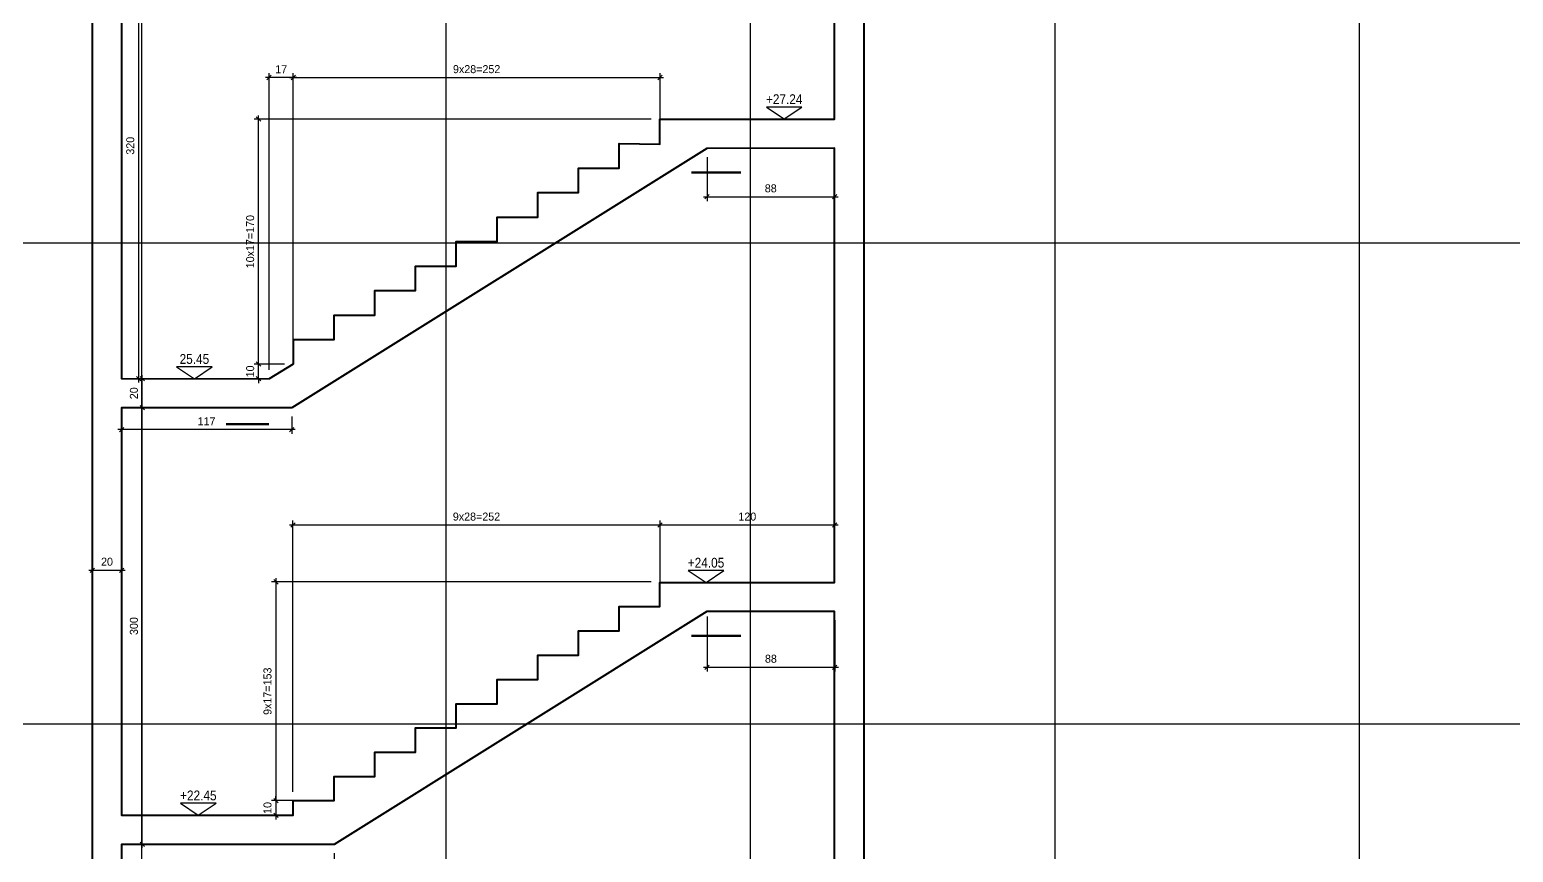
# Model space of a CAD drawing. Header units: inches. Extents: x -5298 to 11252, y 8210 to 22495.
# Drawn here: x 7465 to 8485, y 16705 to 17270 of the extents above; entities that cross this region are included whole.
import ezdxf
from ezdxf.enums import TextEntityAlignment as Align

# ---------------------------------------------------------------- set-up
doc = ezdxf.new("R2010")
doc.units = ezdxf.units.IN
doc.header["$LTSCALE"] = 11
doc.header["$MEASUREMENT"] = 0
doc.layers.get('Defpoints').update_dxf_attribs({"color": 40})
for name, color, linetype in [('BEAM', 3, 'Continuous'), ('dim', 3, 'Continuous'), ('dim-50-v', 2, 'Continuous'), ('otm-text', 1, 'Continuous'), ('P-lines', 3, 'Continuous')]:
    doc.layers.add(name, color=color, linetype=linetype)
doc.layers.add('W', color=1, linetype='Continuous', lineweight=50)
doc.layers.add('W-Conc', color=3, linetype='Continuous', lineweight=40)
doc.styles.add('danmm', font='danmm.shx', dxfattribs={"width": 0.9})
doc.styles.add('HEBTXT', font='hebtxt-weld.shx')
doc.styles.add('ROMANS', font='romans')
doc.dimstyles.new('25', dxfattribs={"dimtxt": 5.5, "dimasz": 3, "dimexe": 3, "dimexo": 6, "dimgap": 3, "dimtad": 1, "dimdec": 0, "dimrnd": 0.5, "dimtxsty": 'HEBTXT', "dimblk1": 'OBLIQUE', "dimblk2": 'OBLIQUE', "dimsah": 1, "dimcen": 1, "dimdle": 2.5, "dimclre": 9, "dimclrt": 3, "dimazin": 3, "dimtfac": 1, "dimtdec": 0, "dimtix": 1, "dimtmove": 2, "dimatfit": 3, "dimldrblk": 'OBLIQUE'})

# ---------------------------------------------------------------- blocks, each defined once
blk = doc.blocks.new('MF1')
blk.add_lwpolyline([(30, 20), (0, 0), (-30, 20)], close=True)
at = {"style": 'ROMANS'}
blk.add_attdef('0', text='', height=6, dxfattribs=at).set_placement((0, 25), align=Align.CENTER)
blk = doc.blocks.new('_OBLIQUE')
at = {"color": 0, "linetype": 'ByBlock'}
blk.add_line((-0.5, -0.5), (0.5, 0.5), dxfattribs=at)
blk = doc.blocks.new('*D1010')
at = {"layer": 'Defpoints', "color": 0, "ltscale": 5, "transparency": 16777216}
for p in [(7541.3, 17010.7, -0.3), (7542.5, 17010.7), (7541.3, 16710.6, -0.3)]:
    blk.add_point(p, dxfattribs=at)
at = {"layer": 'dim-50-v', "color": 0, "lineweight": -2, "ltscale": 5, "transparency": 16777216}
blk.add_line((7542.5, 16708.1), (7542.5, 17013.2), dxfattribs=at)
at = {"layer": 'dim-50-v', "color": 9, "lineweight": -2, "ltscale": 5, "transparency": 16777216}
for p, q in [((7547.3, 17010.7), (7545.5, 17010.7)), ((7547.3, 16710.6), (7545.5, 16710.6))]:
    blk.add_line(p, q, dxfattribs=at)
at = {"layer": 'dim-50-v', "color": 0, "lineweight": -2, "ltscale": 5, "transparency": 16777216, "xscale": 3, "yscale": 3, "zscale": 3}
for p, rotation in [((7542.5, 17010.7), 90), ((7542.5, 16710.6), 270)]:
    blk.add_blockref('_OBLIQUE', p, dxfattribs=dict(at, rotation=rotation))
at = {"layer": 'dim-50-v', "color": 3, "ltscale": 5, "transparency": 16777216, "insert": (7536.8, 16860.6), "char_height": 5.5, "attachment_point": 5, "rotation": 90, "style": 'HEBTXT'}
blk.add_mtext('\\A1;300', dxfattribs=at)
blk = doc.blocks.new('*D1011')
at = {"layer": 'Defpoints', "color": 0, "ltscale": 5, "transparency": 16777216}
for p in [(7540.1, 17350.7), (7543.9, 17350.7, -0.3), (7605.8, 17030.6, -0.3)]:
    blk.add_point(p, dxfattribs=at)
at = {"layer": 'dim-50-v', "color": 0, "lineweight": -2, "ltscale": 5, "transparency": 16777216}
blk.add_line((7540.1, 17028.1), (7540.1, 17353.2), dxfattribs=at)
at = {"layer": 'dim-50-v', "color": 9, "lineweight": -2, "ltscale": 5, "transparency": 16777216}
for p, q in [((7537.9, 17350.7), (7537.1, 17350.7)), ((7599.8, 17030.6), (7537.1, 17030.6))]:
    blk.add_line(p, q, dxfattribs=at)
at = {"layer": 'dim-50-v', "color": 0, "lineweight": -2, "ltscale": 5, "transparency": 16777216, "xscale": 3, "yscale": 3, "zscale": 3}
for p, rotation in [((7540.1, 17350.7), 90), ((7540.1, 17030.6), 270)]:
    blk.add_blockref('_OBLIQUE', p, dxfattribs=dict(at, rotation=rotation))
at = {"layer": 'dim-50-v', "color": 3, "ltscale": 5, "transparency": 16777216, "insert": (7534.3, 17190.7), "char_height": 5.5, "attachment_point": 5, "rotation": 90, "style": 'HEBTXT'}
blk.add_mtext('\\A1;320', dxfattribs=at)
blk = doc.blocks.new('*D965')
at = {"layer": 'Defpoints', "color": 0, "ltscale": 5, "transparency": 16777216}
for p in [(7528.3, 16899), (7508.3, 16892.5, -0.3), (7528.3, 16889.1, -0.3)]:
    blk.add_point(p, dxfattribs=at)
at = {"layer": 'dim-50-v', "color": 0, "lineweight": -2, "ltscale": 5, "transparency": 16777216}
blk.add_line((7505.8, 16899), (7530.8, 16899), dxfattribs=at)
at = {"layer": 'dim-50-v', "color": 9, "lineweight": -2, "ltscale": 5, "transparency": 16777216}
for p, q in [((7508.3, 16898.5), (7508.3, 16902)), ((7528.3, 16895.1), (7528.3, 16902))]:
    blk.add_line(p, q, dxfattribs=at)
at = {"layer": 'dim-50-v', "color": 0, "lineweight": -2, "ltscale": 5, "transparency": 16777216, "xscale": 3, "yscale": 3, "zscale": 3, "rotation": 180}
blk.add_blockref('_OBLIQUE', (7508.3, 16899), dxfattribs=at)
at = {"layer": 'dim-50-v', "color": 0, "lineweight": -2, "ltscale": 5, "transparency": 16777216, "xscale": 3, "yscale": 3, "zscale": 3}
blk.add_blockref('_OBLIQUE', (7528.3, 16899), dxfattribs=at)
at = {"layer": 'dim-50-v', "color": 3, "ltscale": 5, "transparency": 16777216, "insert": (7518.3, 16904.8), "char_height": 5.5, "attachment_point": 5, "style": 'HEBTXT'}
blk.add_mtext('\\A1;20', dxfattribs=at)
blk = doc.blocks.new('*D966')
at = {"layer": 'Defpoints', "color": 0, "ltscale": 5, "transparency": 16777216}
for p in [(7898.3, 16930.1), (7898.3, 16874.4, -0.3), (7646.1, 16740.6, -0.3)]:
    blk.add_point(p, dxfattribs=at)
at = {"layer": 'dim-50-v', "color": 0, "lineweight": -2, "ltscale": 5, "transparency": 16777216}
blk.add_line((7643.6, 16930.1), (7900.8, 16930.1), dxfattribs=at)
at = {"layer": 'dim-50-v', "color": 9, "lineweight": -2, "ltscale": 5, "transparency": 16777216}
for p, q in [((7646.1, 16746.6), (7646.1, 16933.1)), ((7898.3, 16880.4), (7898.3, 16933.1))]:
    blk.add_line(p, q, dxfattribs=at)
at = {"layer": 'dim-50-v', "color": 0, "lineweight": -2, "ltscale": 5, "transparency": 16777216, "xscale": 3, "yscale": 3, "zscale": 3, "rotation": 180}
blk.add_blockref('_OBLIQUE', (7646.1, 16930.1), dxfattribs=at)
at = {"layer": 'dim-50-v', "color": 0, "lineweight": -2, "ltscale": 5, "transparency": 16777216, "xscale": 3, "yscale": 3, "zscale": 3}
blk.add_blockref('_OBLIQUE', (7898.3, 16930.1), dxfattribs=at)
at = {"layer": 'dim-50-v', "color": 3, "ltscale": 5, "transparency": 16777216, "insert": (7772.2, 16935.8), "char_height": 5.5, "attachment_point": 5, "style": 'HEBTXT'}
blk.add_mtext('\\A1;9x28=252', dxfattribs=at)
blk = doc.blocks.new('*D967')
at = {"layer": 'Defpoints', "color": 0, "ltscale": 5, "transparency": 16777216}
for p in [(7898.3, 17237.6), (7898.3, 17191.7, -0.3), (7646.3, 17040.6, -0.3)]:
    blk.add_point(p, dxfattribs=at)
at = {"layer": 'dim-50-v', "color": 9, "lineweight": -2, "ltscale": 5, "transparency": 16777216}
for p, q in [((7646.3, 17046.6), (7646.3, 17240.6)), ((7898.3, 17197.7), (7898.3, 17240.6))]:
    blk.add_line(p, q, dxfattribs=at)
at = {"layer": 'dim-50-v', "color": 0, "lineweight": -2, "ltscale": 5, "transparency": 16777216}
blk.add_line((7643.8, 17237.6), (7900.8, 17237.6), dxfattribs=at)
at = {"layer": 'dim-50-v', "color": 0, "lineweight": -2, "ltscale": 5, "transparency": 16777216, "xscale": 3, "yscale": 3, "zscale": 3, "rotation": 180}
blk.add_blockref('_OBLIQUE', (7646.3, 17237.6), dxfattribs=at)
at = {"layer": 'dim-50-v', "color": 0, "lineweight": -2, "ltscale": 5, "transparency": 16777216, "xscale": 3, "yscale": 3, "zscale": 3}
blk.add_blockref('_OBLIQUE', (7898.3, 17237.6), dxfattribs=at)
at = {"layer": 'dim-50-v', "color": 3, "ltscale": 5, "transparency": 16777216, "insert": (7772.3, 17243.3), "char_height": 5.5, "attachment_point": 5, "style": 'HEBTXT'}
blk.add_mtext('\\A1;9x28=252', dxfattribs=at)
blk = doc.blocks.new('*D971')
at = {"layer": 'Defpoints', "color": 0, "ltscale": 5, "transparency": 16777216}
for p in [(7898.3, 16891), (7634.4, 16740.7), (7674.3, 16740.7, -0.3)]:
    blk.add_point(p, dxfattribs=at)
at = {"layer": 'dim-50-v', "color": 0, "lineweight": -2, "ltscale": 5, "transparency": 16777216}
blk.add_line((7634.4, 16893.5), (7634.4, 16738.2), dxfattribs=at)
at = {"layer": 'dim-50-v', "color": 9, "lineweight": -2, "ltscale": 5, "transparency": 16777216}
for p, q in [((7892.3, 16891), (7631.4, 16891)), ((7668.3, 16740.7), (7631.4, 16740.7))]:
    blk.add_line(p, q, dxfattribs=at)
at = {"layer": 'dim-50-v', "color": 0, "lineweight": -2, "ltscale": 5, "transparency": 16777216, "xscale": 3, "yscale": 3, "zscale": 3}
for p, rotation in [((7634.4, 16891), 90), ((7634.4, 16740.7), 270)]:
    blk.add_blockref('_OBLIQUE', p, dxfattribs=dict(at, rotation=rotation))
at = {"layer": 'dim-50-v', "color": 3, "ltscale": 5, "transparency": 16777216, "insert": (7628.6, 16815.8), "char_height": 5.5, "attachment_point": 5, "rotation": 90, "style": 'HEBTXT'}
blk.add_mtext('\\A1;9x17=153', dxfattribs=at)
blk = doc.blocks.new('*D972')
at = {"layer": 'Defpoints', "color": 0, "ltscale": 5, "transparency": 16777216}
for p in [(7674.3, 16740.7, -0.3), (7634.4, 16730.6), (7646.1, 16730.6, -0.3)]:
    blk.add_point(p, dxfattribs=at)
at = {"layer": 'dim-50-v', "color": 9, "lineweight": -2, "ltscale": 5, "transparency": 16777216}
for p, q in [((7668.3, 16740.7), (7631.4, 16740.7)), ((7640.1, 16730.6), (7631.4, 16730.6))]:
    blk.add_line(p, q, dxfattribs=at)
at = {"layer": 'dim-50-v', "color": 0, "lineweight": -2, "ltscale": 5, "transparency": 16777216}
for p, q in [((7634.4, 16740.7), (7634.4, 16743.7)), ((7634.4, 16740.7), (7634.4, 16730.6)), ((7634.4, 16730.6), (7634.4, 16727.6))]:
    blk.add_line(p, q, dxfattribs=at)
at = {"layer": 'dim-50-v', "color": 0, "lineweight": -2, "ltscale": 5, "transparency": 16777216, "xscale": 3, "yscale": 3, "zscale": 3}
for p, rotation in [((7634.4, 16740.7), 270), ((7634.4, 16730.6), 90)]:
    blk.add_blockref('_OBLIQUE', p, dxfattribs=dict(at, rotation=rotation))
at = {"layer": 'dim-50-v', "color": 3, "ltscale": 5, "transparency": 16777216, "insert": (7628.6, 16735.6), "char_height": 5.5, "attachment_point": 5, "rotation": 90, "style": 'HEBTXT'}
blk.add_mtext('\\A1;10', dxfattribs=at)
blk = doc.blocks.new('*D1019')
at = {"layer": 'Defpoints', "color": 0, "ltscale": 5, "transparency": 16777216}
for p in [(7622.4, 17040.6), (7646.3, 17040.6, -0.3), (7629.7, 17030.6, -0.3)]:
    blk.add_point(p, dxfattribs=at)
at = {"layer": 'dim-50-v', "color": 9, "lineweight": -2, "ltscale": 5, "transparency": 16777216}
for p, q in [((7640.3, 17040.6), (7619.4, 17040.6)), ((7623.7, 17030.6), (7619.4, 17030.6))]:
    blk.add_line(p, q, dxfattribs=at)
at = {"layer": 'dim-50-v', "color": 0, "lineweight": -2, "ltscale": 5, "transparency": 16777216}
for p, q in [((7622.4, 17040.6), (7622.4, 17043.6)), ((7622.4, 17030.6), (7622.4, 17040.6)), ((7622.4, 17030.6), (7622.4, 17027.6))]:
    blk.add_line(p, q, dxfattribs=at)
at = {"layer": 'dim-50-v', "color": 0, "lineweight": -2, "ltscale": 5, "transparency": 16777216, "xscale": 3, "yscale": 3, "zscale": 3}
for p, rotation in [((7622.4, 17040.6), 270), ((7622.4, 17030.6), 90)]:
    blk.add_blockref('_OBLIQUE', p, dxfattribs=dict(at, rotation=rotation))
at = {"layer": 'dim-50-v', "color": 3, "ltscale": 5, "transparency": 16777216, "insert": (7616.7, 17035.6), "char_height": 5.5, "attachment_point": 5, "rotation": 90, "style": 'HEBTXT'}
blk.add_mtext('\\A1;10', dxfattribs=at)
blk = doc.blocks.new('*D1020')
at = {"layer": 'Defpoints', "color": 0, "ltscale": 5, "transparency": 16777216}
for p in [(7622.4, 17209), (7898.3, 17209, -0.3), (7646.3, 17040.6, -0.3)]:
    blk.add_point(p, dxfattribs=at)
at = {"layer": 'dim-50-v', "color": 0, "lineweight": -2, "ltscale": 5, "transparency": 16777216}
blk.add_line((7622.4, 17038.1), (7622.4, 17211.5), dxfattribs=at)
at = {"layer": 'dim-50-v', "color": 9, "lineweight": -2, "ltscale": 5, "transparency": 16777216}
for p, q in [((7892.3, 17209), (7619.4, 17209)), ((7640.3, 17040.6), (7619.4, 17040.6))]:
    blk.add_line(p, q, dxfattribs=at)
at = {"layer": 'dim-50-v', "color": 0, "lineweight": -2, "ltscale": 5, "transparency": 16777216, "xscale": 3, "yscale": 3, "zscale": 3}
for p, rotation in [((7622.4, 17209), 90), ((7622.4, 17040.6), 270)]:
    blk.add_blockref('_OBLIQUE', p, dxfattribs=dict(at, rotation=rotation))
at = {"layer": 'dim-50-v', "color": 3, "ltscale": 5, "transparency": 16777216, "insert": (7616.7, 17124.8), "char_height": 5.5, "attachment_point": 5, "rotation": 90, "style": 'HEBTXT'}
blk.add_mtext('\\A1;10x17=170', dxfattribs=at)
blk = doc.blocks.new('*D973')
at = {"layer": 'Defpoints', "color": 0, "ltscale": 5, "transparency": 16777216}
for p in [(7629.7, 17237.6), (7646.3, 17040.6, -0.3), (7629.7, 17030.6, -0.3)]:
    blk.add_point(p, dxfattribs=at)
at = {"layer": 'dim-50-v', "color": 9, "lineweight": -2, "ltscale": 5, "transparency": 16777216}
for p, q in [((7629.7, 17036.6), (7629.7, 17240.6)), ((7646.3, 17046.6), (7646.3, 17240.6))]:
    blk.add_line(p, q, dxfattribs=at)
at = {"layer": 'dim-50-v', "color": 0, "lineweight": -2, "ltscale": 5, "transparency": 16777216}
blk.add_line((7648.8, 17237.6), (7627.2, 17237.6), dxfattribs=at)
at = {"layer": 'dim-50-v', "color": 0, "lineweight": -2, "ltscale": 5, "transparency": 16777216, "xscale": 3, "yscale": 3, "zscale": 3, "rotation": 180}
blk.add_blockref('_OBLIQUE', (7629.7, 17237.6), dxfattribs=at)
at = {"layer": 'dim-50-v', "color": 0, "lineweight": -2, "ltscale": 5, "transparency": 16777216, "xscale": 3, "yscale": 3, "zscale": 3}
blk.add_blockref('_OBLIQUE', (7646.3, 17237.6), dxfattribs=at)
at = {"layer": 'dim-50-v', "color": 3, "ltscale": 5, "transparency": 16777216, "insert": (7638, 17243.3), "char_height": 5.5, "attachment_point": 5, "style": 'HEBTXT'}
blk.add_mtext('\\A1;17', dxfattribs=at)
blk = doc.blocks.new('*D977')
at = {"layer": 'Defpoints', "color": 0, "ltscale": 5, "transparency": 16777216}
for p in [(7930.6, 17188.9, 0), (8018.3, 17188.9, 0), (8018.3, 17155.7)]:
    blk.add_point(p, dxfattribs=at)
at = {"layer": 'dim-50-v', "color": 9, "lineweight": -2, "ltscale": 5, "transparency": 16777216}
for p, q in [((7930.6, 17182.9), (7930.6, 17152.7)), ((8018.3, 17182.9), (8018.3, 17152.7))]:
    blk.add_line(p, q, dxfattribs=at)
at = {"layer": 'dim-50-v', "color": 0, "lineweight": -2, "ltscale": 5, "transparency": 16777216}
blk.add_line((7928.1, 17155.7), (8020.8, 17155.7), dxfattribs=at)
at = {"layer": 'dim-50-v', "color": 0, "lineweight": -2, "ltscale": 5, "transparency": 16777216, "xscale": 3, "yscale": 3, "zscale": 3, "rotation": 180}
blk.add_blockref('_OBLIQUE', (7930.6, 17155.7), dxfattribs=at)
at = {"layer": 'dim-50-v', "color": 0, "lineweight": -2, "ltscale": 5, "transparency": 16777216, "xscale": 3, "yscale": 3, "zscale": 3}
blk.add_blockref('_OBLIQUE', (8018.3, 17155.7), dxfattribs=at)
at = {"layer": 'dim-50-v', "color": 3, "ltscale": 5, "transparency": 16777216, "insert": (7974.4, 17161.4), "char_height": 5.5, "attachment_point": 5, "style": 'HEBTXT'}
blk.add_mtext('\\A1;88', dxfattribs=at)
blk = doc.blocks.new('*D978')
at = {"layer": 'Defpoints', "color": 0, "ltscale": 5, "transparency": 16777216}
for p in [(7528.3, 17010.7, 0), (7645.2, 17010.7, 0), (7528.3, 16995.6)]:
    blk.add_point(p, dxfattribs=at)
at = {"layer": 'dim-50-v', "color": 0, "lineweight": -2, "ltscale": 5, "transparency": 16777216}
blk.add_line((7647.7, 16995.6), (7525.8, 16995.6), dxfattribs=at)
at = {"layer": 'dim-50-v', "color": 9, "lineweight": -2, "ltscale": 5, "transparency": 16777216}
for p, q in [((7528.3, 17004.7), (7528.3, 16992.6)), ((7645.2, 17004.7), (7645.2, 16992.6))]:
    blk.add_line(p, q, dxfattribs=at)
at = {"layer": 'dim-50-v', "color": 0, "lineweight": -2, "ltscale": 5, "transparency": 16777216, "xscale": 3, "yscale": 3, "zscale": 3, "rotation": 180}
blk.add_blockref('_OBLIQUE', (7528.3, 16995.6), dxfattribs=at)
at = {"layer": 'dim-50-v', "color": 0, "lineweight": -2, "ltscale": 5, "transparency": 16777216, "xscale": 3, "yscale": 3, "zscale": 3}
blk.add_blockref('_OBLIQUE', (7645.2, 16995.6), dxfattribs=at)
at = {"layer": 'dim-50-v', "color": 3, "ltscale": 5, "transparency": 16777216, "insert": (7586.7, 17001.3), "char_height": 5.5, "attachment_point": 5, "style": 'HEBTXT'}
blk.add_mtext('\\A1;117', dxfattribs=at)
blk = doc.blocks.new('*D979')
at = {"layer": 'Defpoints', "color": 0, "ltscale": 5, "transparency": 16777216}
for p in [(7528.3, 16710.6, 0), (7674.3, 16710.6, 0), (7528.3, 16686.9)]:
    blk.add_point(p, dxfattribs=at)
at = {"layer": 'dim-50-v', "color": 9, "lineweight": -2, "ltscale": 5, "transparency": 16777216}
for p, q in [((7528.3, 16704.6), (7528.3, 16683.9)), ((7674.3, 16704.6), (7674.3, 16683.9))]:
    blk.add_line(p, q, dxfattribs=at)
at = {"layer": 'dim-50-v', "color": 0, "lineweight": -2, "ltscale": 5, "transparency": 16777216}
blk.add_line((7676.8, 16686.9), (7525.8, 16686.9), dxfattribs=at)
at = {"layer": 'dim-50-v', "color": 0, "lineweight": -2, "ltscale": 5, "transparency": 16777216, "xscale": 3, "yscale": 3, "zscale": 3, "rotation": 180}
blk.add_blockref('_OBLIQUE', (7528.3, 16686.9), dxfattribs=at)
at = {"layer": 'dim-50-v', "color": 0, "lineweight": -2, "ltscale": 5, "transparency": 16777216, "xscale": 3, "yscale": 3, "zscale": 3}
blk.add_blockref('_OBLIQUE', (7674.3, 16686.9), dxfattribs=at)
at = {"layer": 'dim-50-v', "color": 3, "ltscale": 5, "transparency": 16777216, "insert": (7612.1, 16692.7), "char_height": 5.5, "attachment_point": 5, "style": 'HEBTXT'}
blk.add_mtext('\\A1;146', dxfattribs=at)
blk = doc.blocks.new('*D959')
at = {"layer": 'Defpoints', "color": 0, "ltscale": 5, "transparency": 16777216}
for p in [(7930.6, 16873.1, 0), (8018.4, 16870.6, 0), (8018.4, 16832.3)]:
    blk.add_point(p, dxfattribs=at)
at = {"layer": 'dim-50-v', "color": 9, "lineweight": -2, "ltscale": 5, "transparency": 16777216}
for p, q in [((7930.6, 16867.1), (7930.6, 16829.3)), ((8018.4, 16864.6), (8018.4, 16829.3))]:
    blk.add_line(p, q, dxfattribs=at)
at = {"layer": 'dim-50-v', "color": 0, "lineweight": -2, "ltscale": 5, "transparency": 16777216}
blk.add_line((7928.1, 16832.3), (8020.9, 16832.3), dxfattribs=at)
at = {"layer": 'dim-50-v', "color": 0, "lineweight": -2, "ltscale": 5, "transparency": 16777216, "xscale": 3, "yscale": 3, "zscale": 3, "rotation": 180}
blk.add_blockref('_OBLIQUE', (7930.6, 16832.3), dxfattribs=at)
at = {"layer": 'dim-50-v', "color": 0, "lineweight": -2, "ltscale": 5, "transparency": 16777216, "xscale": 3, "yscale": 3, "zscale": 3}
blk.add_blockref('_OBLIQUE', (8018.4, 16832.3), dxfattribs=at)
at = {"layer": 'dim-50-v', "color": 3, "ltscale": 5, "transparency": 16777216, "insert": (7974.5, 16838.1), "char_height": 5.5, "attachment_point": 5, "style": 'HEBTXT'}
blk.add_mtext('\\A1;88', dxfattribs=at)
blk = doc.blocks.new('*D989')
at = {"layer": 'Defpoints', "color": 0, "linetype": 'Continuous', "transparency": 16777216}
for p in [(7542.5, 17030.6), (7546.5, 17030.6, 0), (7541.3, 17010.7, -0.3)]:
    blk.add_point(p, dxfattribs=at)
at = {"layer": 'dim-50-v', "color": 9, "linetype": 'Continuous', "lineweight": -2, "transparency": 16777216}
for p, q in [((7540.5, 17030.6), (7539.5, 17030.6)), ((7547.3, 17010.7), (7545.5, 17010.7))]:
    blk.add_line(p, q, dxfattribs=at)
at = {"layer": 'dim-50-v', "color": 0, "linetype": 'Continuous', "lineweight": -2, "transparency": 16777216}
blk.add_line((7542.5, 17008.2), (7542.5, 17033.1), dxfattribs=at)
at = {"layer": 'dim-50-v', "color": 0, "linetype": 'Continuous', "lineweight": -2, "transparency": 16777216, "xscale": 3, "yscale": 3, "zscale": 3}
for p, rotation in [((7542.5, 17030.6), 90), ((7542.5, 17010.7), 270)]:
    blk.add_blockref('_OBLIQUE', p, dxfattribs=dict(at, rotation=rotation))
at = {"layer": 'dim-50-v', "color": 3, "linetype": 'Continuous', "transparency": 16777216, "insert": (7536.8, 17020.6), "char_height": 5.5, "attachment_point": 5, "rotation": 90, "style": 'HEBTXT'}
blk.add_mtext('\\A1;20', dxfattribs=at)
blk = doc.blocks.new('*D990')
at = {"layer": 'Defpoints', "color": 0, "linetype": 'Continuous', "transparency": 16777216}
for p in [(8018.3, 16930.1), (8018.3, 16896.9, -0.3), (7898.3, 16874.4, -0.3)]:
    blk.add_point(p, dxfattribs=at)
at = {"layer": 'dim-50-v', "color": 0, "linetype": 'Continuous', "lineweight": -2, "transparency": 16777216}
blk.add_line((7895.8, 16930.1), (8020.8, 16930.1), dxfattribs=at)
at = {"layer": 'dim-50-v', "color": 9, "linetype": 'Continuous', "lineweight": -2, "transparency": 16777216}
for p, q in [((7898.3, 16880.4), (7898.3, 16933.1)), ((8018.3, 16902.9), (8018.3, 16933.1))]:
    blk.add_line(p, q, dxfattribs=at)
at = {"layer": 'dim-50-v', "color": 0, "linetype": 'Continuous', "lineweight": -2, "transparency": 16777216, "xscale": 3, "yscale": 3, "zscale": 3, "rotation": 180}
blk.add_blockref('_OBLIQUE', (7898.3, 16930.1), dxfattribs=at)
at = {"layer": 'dim-50-v', "color": 0, "linetype": 'Continuous', "lineweight": -2, "transparency": 16777216, "xscale": 3, "yscale": 3, "zscale": 3}
blk.add_blockref('_OBLIQUE', (8018.3, 16930.1), dxfattribs=at)
at = {"layer": 'dim-50-v', "color": 3, "linetype": 'Continuous', "transparency": 16777216, "insert": (7958.3, 16935.8), "char_height": 5.5, "attachment_point": 5, "style": 'HEBTXT'}
blk.add_mtext('\\A1;120', dxfattribs=at)

msp = doc.modelspace()

# ---------------------------------------------------------------- linework, layer by layer
at = {"layer": 'BEAM', "color": 5}
for p, q in [((7542.211, 11503.269), (7542.211, 17785.198)), ((7751.391, 11503.269), (7751.391, 17785.198)), ((7960.571, 11503.269), (7960.571, 17785.198)), ((8169.751, 11503.269), (8169.751, 17785.198)), ((8378.931, 11503.269), (8378.931, 17785.198)), ((6496.312, 17123.943), (10470.731, 17123.943)), ((6496.312, 16793.315), (10470.731, 16793.315))]:
    msp.add_line(p, q, dxfattribs=at)
at = {"layer": 'dim', "ltscale": 5}
for points, elevation in [([(7898.295, 17206.717), (7898.1, 17206.717)], 0.632), ([(7898.213, 16888.1), (7898.295, 16888.1)], 0.007)]:
    msp.add_lwpolyline(points, dxfattribs=dict(at, elevation=elevation))
at = {"layer": 'W', "ltscale": 5}
for points, elevation in [([(7953.906, 17172.299), (7920.007, 17172.299)], 0.141), ([(7600.131, 16999.28), (7629.469, 16999.28)], -0.3), ([(7953.947, 16853.853), (7920.049, 16853.853)], -0.052)]:
    msp.add_lwpolyline(points, dxfattribs=dict(at, elevation=elevation))
at = {"layer": 'W-Conc', "ltscale": 5, "elevation": -0.3}
for points in [[(7508.293, 16609.71), (7508.291, 17782.746)], [(8038.297, 17782.746), (8038.303, 16609.71)], [(7646.295, 17057.469), (7674.295, 17057.469), (7674.295, 17074.309), (7702.295, 17074.309), (7702.295, 17091.149), (7730.295, 17091.149), (7730.295, 17107.989), (7758.295, 17107.989), (7758.295, 17124.829), (7786.295, 17124.829), (7786.295, 17141.669), (7814.295, 17141.669), (7814.295, 17158.509), (7842.295, 17158.509), (7842.295, 17175.349), (7870.295, 17175.349), (7870.295, 17192.189), (7898.295, 17191.743), (7898.295, 17209.029), (8018.295, 17209.029), (8018.66, 17515.588)], [(7528.295, 17330.735), (7528.295, 17030.658), (7629.749, 17030.581)], [(7645.196, 17010.658), (7528.295, 17010.658), (7528.295, 16730.658), (7646.137, 16730.629), (7646.137, 16740.629), (7674.295, 16740.658), (7674.295, 16757.239), (7702.295, 16757.239), (7702.295, 16773.909), (7730.295, 16773.909), (7730.295, 16790.579), (7758.295, 16790.579), (7758.295, 16807.249), (7786.295, 16807.249), (7786.295, 16823.919), (7814.295, 16823.919), (7814.295, 16840.589), (7842.295, 16840.589), (7842.295, 16857.259), (7870.295, 16857.259), (7870.295, 16873.929), (7898.295, 16873.929), (7898.295, 16890.599), (8018.297, 16890.599), (8018.295, 17189.029), (7930.578, 17188.859), (7645.196, 17010.658)], [(7646.295, 17057.469), (7646.295, 17040.569)], [(7646.295, 17040.569), (7629.749, 17030.581)], [(8018.297, 16609.71), (8018.297, 16870.599), (7930.578, 16870.599), (7674.295, 16710.569), (7528.295, 16710.569), (7528.295, 16609.71)]]:
    msp.add_lwpolyline(points, dxfattribs=at)

# ---------------------------------------------------------------- block references
at = {"layer": 'P-lines', "color": 3}
ref = msp.add_blockref('MF1', (7983.643, 17209.164, -0.3), dxfattribs=dict(at, xscale=-0.4065600000089035, yscale=0.4065600000089035, zscale=0.4065600000089035))
ref.add_attrib('-3.25', '+27.24', dxfattribs={"layer": 'otm-text', "height": 6.75, "style": 'danmm', "width": 0.9}).set_placement((7983.643, 17219.328, -0.3), align=Align.CENTER)
ref = msp.add_blockref('MF1', (7578.361, 17030.611, -0.3), dxfattribs=dict(at, xscale=-0.4065600000089035, yscale=0.4065600000089035, zscale=0.4065600000089035))
ref.add_attrib('-3.25', '25.45', dxfattribs={"layer": 'otm-text', "height": 6.75, "style": 'danmm', "width": 0.9}).set_placement((7578.361, 17040.775, -0.3), align=Align.CENTER)
ref = msp.add_blockref('MF1', (7929.92, 16890.599, -0.3), dxfattribs=dict(at, xscale=-0.4065600000089035, yscale=0.4065600000089035, zscale=0.4065600000089035))
ref.add_attrib('-3.25', '+24.05', dxfattribs={"layer": 'otm-text', "height": 6.75, "style": 'danmm', "width": 0.9}).set_placement((7929.92, 16900.763, -0.3), align=Align.CENTER)
ref = msp.add_blockref('MF1', (7581.053, 16730.647, -0.3), dxfattribs=dict(at, xscale=-0.4065600000089035, yscale=0.4065600000089035, zscale=0.4065600000089035))
ref.add_attrib('-3.25', '+22.45', dxfattribs={"layer": 'otm-text', "height": 6.75, "style": 'danmm', "width": 0.9}).set_placement((7581.053, 16740.811, -0.3), align=Align.CENTER)

# ---------------------------------------------------------------- dimensions: what is measured, and where the dimension line sits
at = {"layer": 'dim-50-v', "ltscale": 5}
for base, p1, p2, picture, middle in [((7540.081, 17350.735, 0.007), (7605.822, 17030.599, -0.3), (7543.875, 17350.735, -0.3), '*D1011', (7534.331, 17190.667, 0.007)), ((7622.406, 17040.569, 0.007), (7629.749, 17030.581, -0.3), (7646.295, 17040.569, -0.3), '*D1019', (7616.656, 17035.575, 0.007)), ((7542.544, 17010.658, 0.007), (7541.279, 16710.569, -0.3), (7541.279, 17010.658, -0.3), '*D1010', (7536.794, 16860.613, 0.007)), ((7634.373, 16730.629, 0.007), (7674.295, 16740.658, -0.3), (7646.137, 16730.629, -0.3), '*D972', (7628.623, 16735.643, 0.007))]:
    dim = msp.add_linear_dim(base=base, p1=p1, p2=p2, angle=90, dimstyle='25', dxfattribs=at)
    dim.commit()
    dim.dimension.update_dxf_attribs({"geometry": picture, "text_midpoint": middle})
for base, p1, p2, picture, middle in [((7629.749, 17237.599, 0.007), (7646.295, 17040.569, -0.3), (7629.749, 17030.581, -0.3), '*D973', (7638.022, 17243.349, 0.007)), ((8018.295, 17155.673, -0.307), (7930.578, 17188.859, -0.3), (8018.295, 17188.859, -0.3), '*D977', (7974.437, 17161.423, -0.307)), ((7528.295, 16995.59, -0.307), (7645.196, 17010.658, -0.3), (7528.295, 17010.658, -0.3), '*D978', (7586.746, 17001.34, -0.307)), ((7528.295, 16899.016, 0.007), (7508.293, 16892.544, -0.3), (7528.295, 16889.059, -0.3), '*D965', (7518.294, 16904.766, 0.007)), ((8018.367, 16832.317, -0.307), (7930.648, 16873.095, -0.3), (8018.367, 16870.599, -0.3), '*D959', (7974.508, 16838.067, -0.307))]:
    dim = msp.add_linear_dim(base=base, p1=p1, p2=p2, dimstyle='25', dxfattribs=at)
    dim.commit()
    dim.dimension.update_dxf_attribs({"geometry": picture, "text_midpoint": middle})
for base, p1, p2, picture, middle in [((7898.295, 17237.599, 0.007), (7646.295, 17040.569, -0.3), (7898.295, 17191.743, -0.3), '*D967', (7772.295, 17243.349, 0.007)), ((7898.295, 16930.07, 0.007), (7646.137, 16740.629, -0.3), (7898.295, 16874.399, -0.3), '*D966', (7772.216, 16935.82, 0.007))]:
    dim = msp.add_linear_dim(base=base, p1=p1, p2=p2, text='9x28=<>', dimstyle='25', dxfattribs=at)
    dim.commit()
    dim.dimension.update_dxf_attribs({"geometry": picture, "text_midpoint": middle})
for base, p1, p2, text, picture, middle in [((7622.406, 17209.029, 0.007), (7646.295, 17040.569, -0.3), (7898.295, 17209.029, -0.3), '10x17=170', '*D1020', (7616.656, 17124.799, 0.007)), ((7634.373, 16740.658, 0.007), (7898.295, 16890.972, 0.007), (7674.295, 16740.658, -0.3), '9x17=153', '*D971', (7628.623, 16815.815, 0.007))]:
    dim = msp.add_linear_dim(base=base, p1=p1, p2=p2, angle=90, text=text, dimstyle='25', dxfattribs=at)
    dim.commit()
    dim.dimension.update_dxf_attribs({"geometry": picture, "text_midpoint": middle})
at = {"layer": 'dim-50-v', "linetype": 'Continuous'}
dim = msp.add_linear_dim(base=(7542.544, 17030.599), p1=(7541.279, 17010.658, -0.3), p2=(7546.502, 17030.599, 0.007), angle=90, dimstyle='25', dxfattribs=at)
dim.commit()
dim.dimension.update_dxf_attribs({"geometry": '*D989', "text_midpoint": (7536.794, 17020.629)})
dim = msp.add_linear_dim(base=(8018.297, 16930.07), p1=(7898.295, 16874.399, -0.3), p2=(8018.297, 16896.86, -0.3), dimstyle='25', dxfattribs=at)
dim.commit()
dim.dimension.update_dxf_attribs({"geometry": '*D990', "text_midpoint": (7958.296, 16935.82)})
at = {"layer": 'dim-50-v', "ltscale": 5}
dim = msp.add_linear_dim(base=(7528.295, 16686.905, -0.307), p1=(7674.295, 16710.569, -0.3), p2=(7528.295, 16710.569, -0.3), dimstyle='25', dxfattribs=at)
dim.commit()
dim.dimension.update_dxf_attribs({"geometry": '*D979', "text_midpoint": (7612.076, 16692.655, -0.307), "dimtype": 160})

doc.saveas('drawing.dxf')
